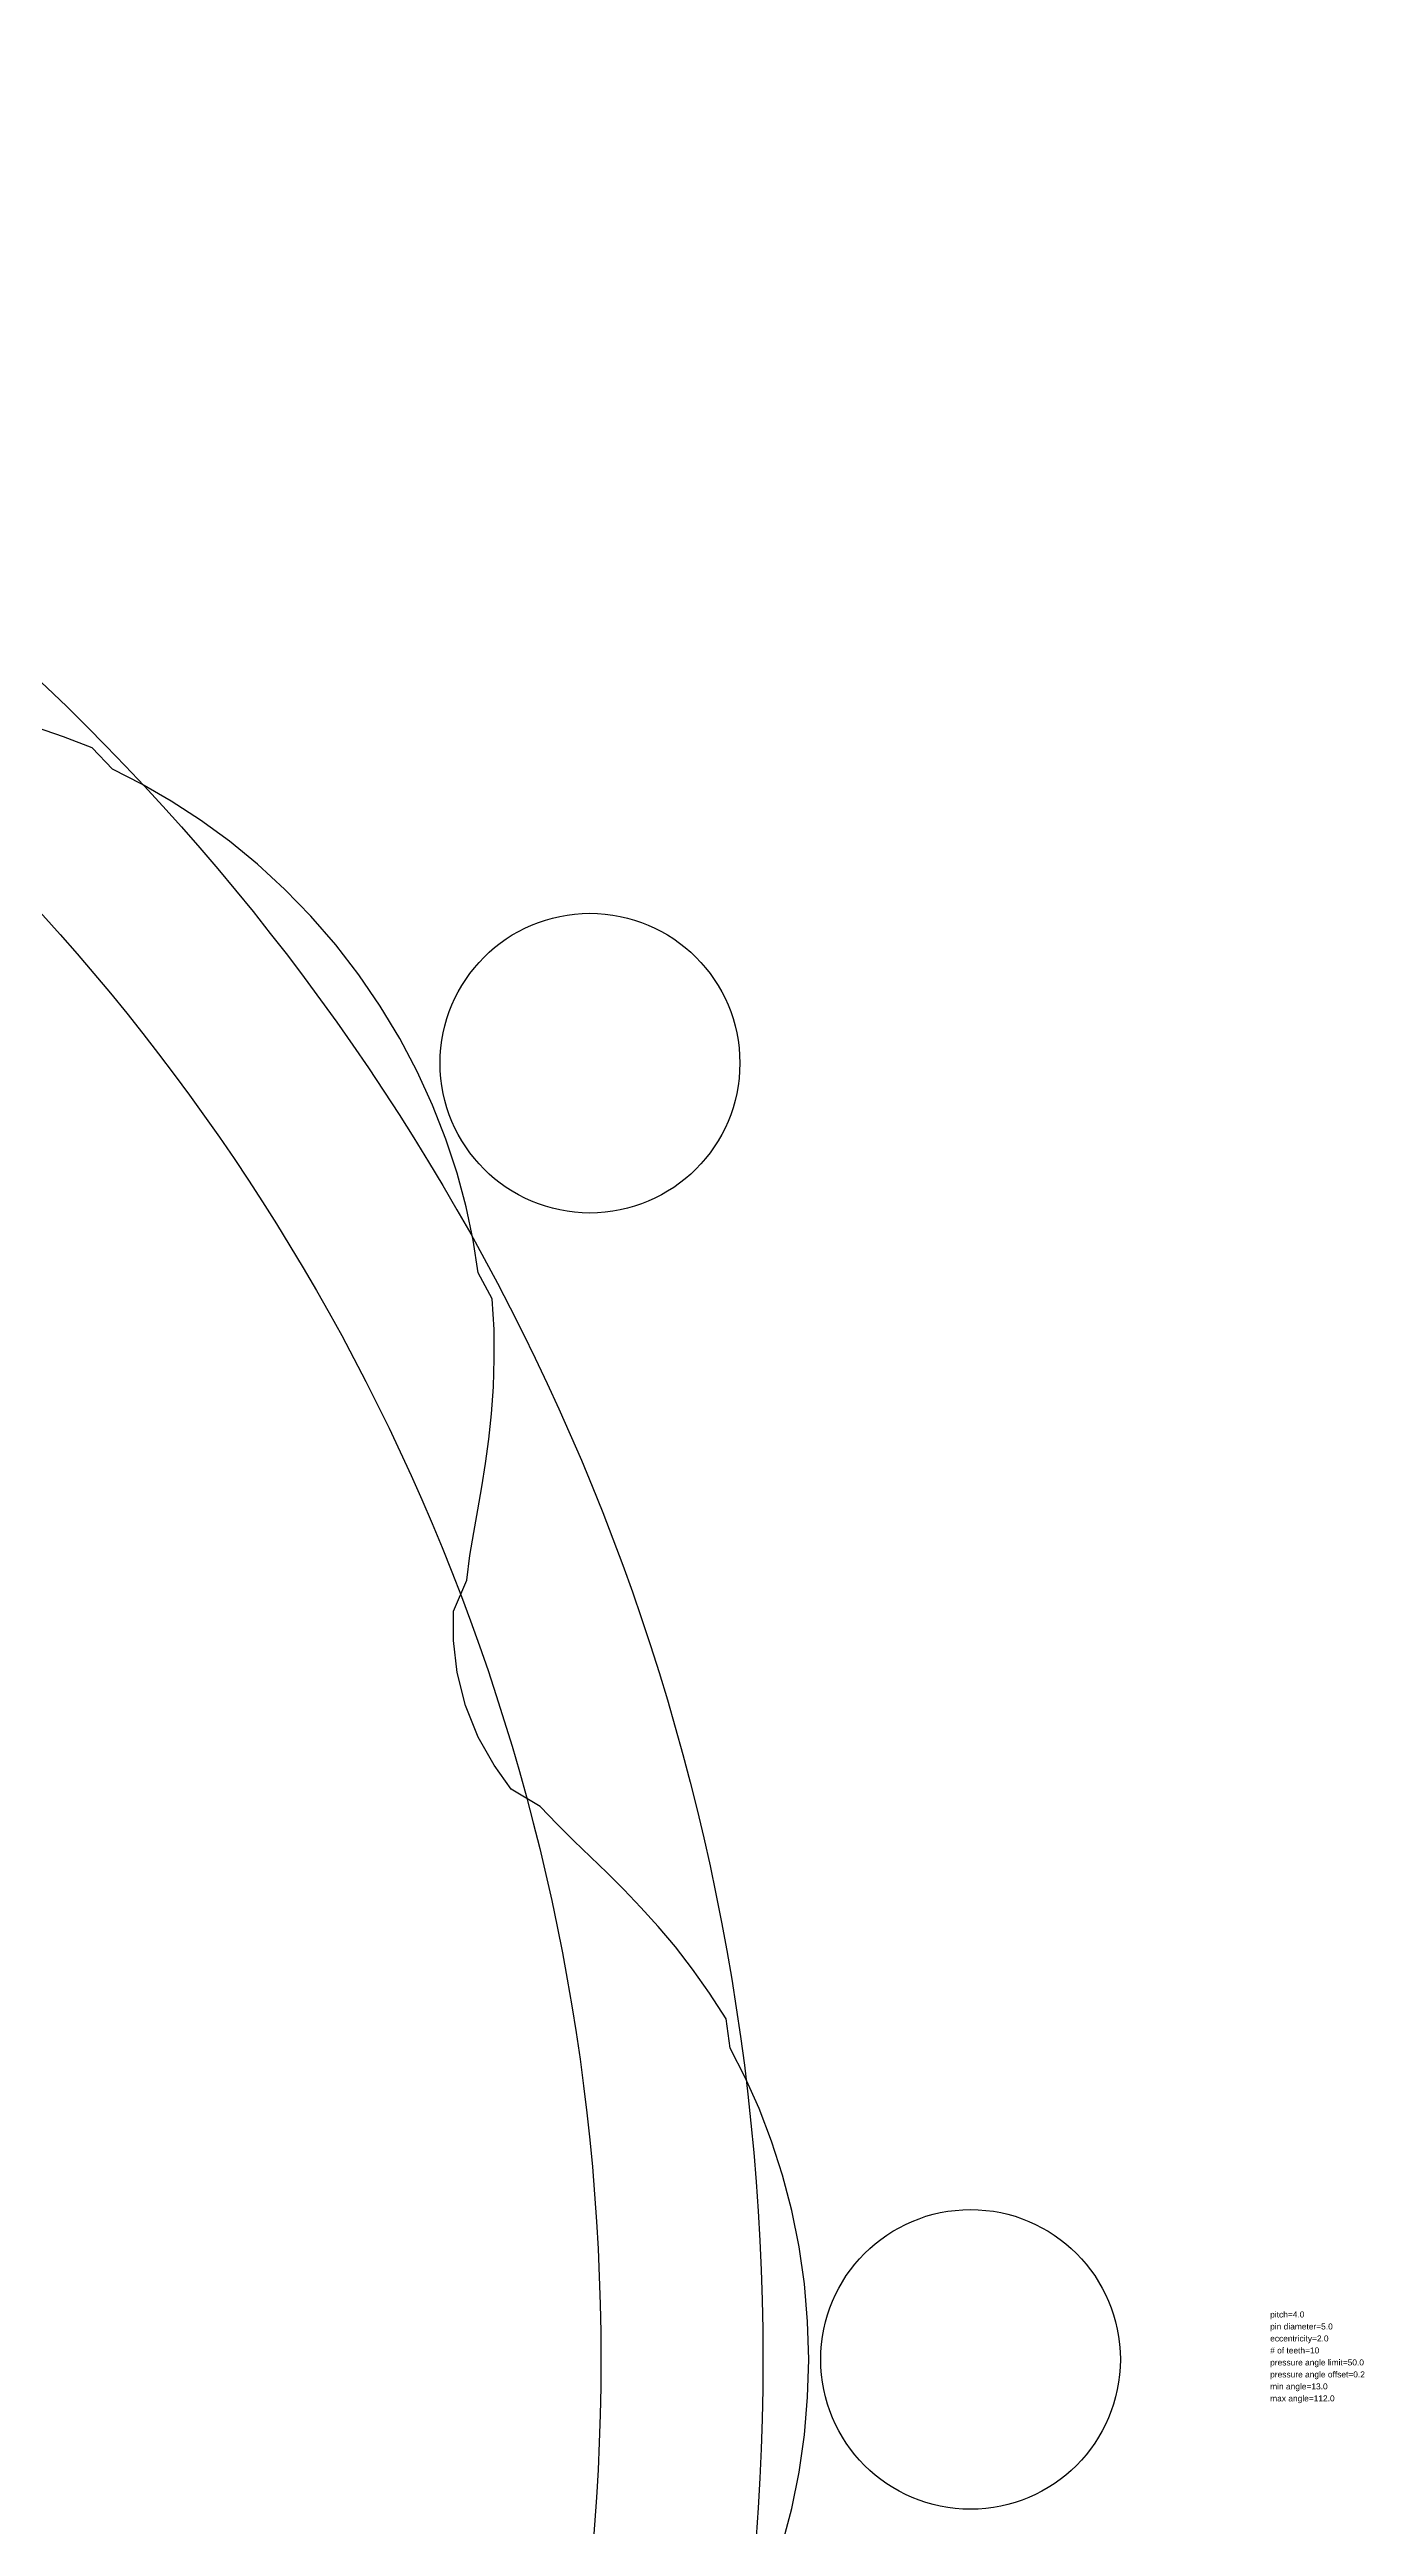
# Model space of a CAD drawing. Extents: x -41.3 to 46.6, y -42.1 to 42.1.
# Drawn here: x 24.63 to 46.57, y -2.79 to 38.54 of the extents above; entities that cross this region are included whole.
import ezdxf

# ---------------------------------------------------------------- set-up
doc = ezdxf.new("R2010")
doc.units = 0
for name, color, linetype in [('CAM', 1, 'continuous'), ('PRESSURE', 3, 'continuous'), ('ROLLER', 5, 'continuous'), ('TEXT', 2, 'continuous')]:
    doc.layers.add(name, color=color, linetype=linetype)
doc.styles.get("Standard").update_dxf_attribs({"font": 'ARIAL.TTF', "width": 40, "oblique": 50})

msp = doc.modelspace()

# ---------------------------------------------------------------- linework, layer by layer
at = {"layer": 'cam'}
for p, q in [((24.865, 27.072), (24.4, 27.229)), ((25.342, 26.885), (24.865, 27.072)), ((25.683, 26.529), (25.342, 26.885)), ((26.173, 26.281), (25.683, 26.529)), ((26.664, 25.998), (26.173, 26.281)), ((27.152, 25.68), (26.664, 25.998)), ((27.634, 25.328), (27.152, 25.68)), ((28.104, 24.943), (27.634, 25.328)), ((28.56, 24.525), (28.104, 24.943)), ((28.995, 24.077), (28.56, 24.525)), ((29.408, 23.601), (28.995, 24.077)), ((29.794, 23.1), (29.408, 23.601)), ((30.151, 22.578), (29.794, 23.1)), ((30.477, 22.038), (30.151, 22.578)), ((30.768, 21.485), (30.477, 22.038)), ((31.025, 20.923), (30.768, 21.485)), ((31.246, 20.357), (31.025, 20.923)), ((31.432, 19.79), (31.246, 20.357)), ((31.583, 19.227), (31.432, 19.79)), ((31.7, 18.673), (31.583, 19.227)), ((31.786, 18.13), (31.7, 18.673)), ((32.019, 17.696), (31.786, 18.13)), ((32.049, 17.185), (32.019, 17.696)), ((32.054, 16.694), (32.049, 17.185)), ((32.04, 16.225), (32.054, 16.694)), ((32.008, 15.778), (32.04, 16.225)), ((31.962, 15.352), (32.008, 15.778)), ((31.907, 14.946), (31.962, 15.352)), ((31.844, 14.556), (31.907, 14.946)), ((31.778, 14.176), (31.844, 14.556)), ((31.711, 13.798), (31.778, 14.176)), ((31.648, 13.411), (31.711, 13.798)), ((31.594, 13.002), (31.648, 13.411)), ((31.372, 12.486), (31.594, 13.002)), ((31.374, 11.995), (31.372, 12.486)), ((31.435, 11.461), (31.374, 11.995)), ((31.572, 10.908), (31.435, 11.461)), ((31.786, 10.381), (31.572, 10.908)), ((32.051, 9.912), (31.786, 10.381)), ((32.338, 9.514), (32.051, 9.912)), ((32.82, 9.227), (32.338, 9.514)), ((33.104, 8.928), (32.82, 9.227)), ((33.383, 8.652), (33.104, 8.928)), ((33.659, 8.386), (33.383, 8.652)), ((33.936, 8.117), (33.659, 8.386)), ((34.216, 7.838), (33.936, 8.117)), ((34.5, 7.542), (34.216, 7.838)), ((34.787, 7.225), (34.5, 7.542)), ((35.075, 6.882), (34.787, 7.225)), ((35.363, 6.511), (35.075, 6.882)), ((35.647, 6.111), (35.363, 6.511)), ((35.923, 5.68), (35.647, 6.111)), ((35.99, 5.191), (35.923, 5.68)), ((36.24, 4.702), (35.99, 5.191)), ((36.471, 4.184), (36.24, 4.702)), ((36.679, 3.64), (36.471, 4.184)), ((36.862, 3.073), (36.679, 3.64)), ((37.016, 2.484), (36.862, 3.073)), ((37.139, 1.879), (37.016, 2.484)), ((37.228, 1.26), (37.139, 1.879)), ((37.282, 0.632), (37.228, 1.26)), ((37.3, 0), (37.282, 0.632)), ((37.282, -0.632), (37.3, 0)), ((37.228, -1.26), (37.282, -0.632)), ((37.139, -1.879), (37.228, -1.26)), ((37.016, -2.484), (37.139, -1.879)), ((36.862, -3.073), (37.016, -2.484))]:
    msp.add_line(p, q, dxfattribs=at)
at = {"layer": 'pressure'}
for radius in [38.536, 35.832]:
    msp.add_circle((-2, 0), radius, dxfattribs=at)
at = {"layer": 'roller'}
for centre in [(33.65, 21.626), (40, 0)]:
    msp.add_circle(centre, 2.5, dxfattribs=at)

# ---------------------------------------------------------------- texts
at = {"layer": 'text'}
for s, p in [('pitch=4.0', (45, 0.7)), ('pin diameter=5.0', (45, 0.5)), ('# of teeth=10', (45, 0.1)), ('eccentricity=2.0', (45, 0.3)), ('pressure angle limit=50.0', (45, -0.1)), ('pressure angle offset=0.2', (45, -0.3)), ('min angle=13.0', (45, -0.5)), ('max angle=112.0', (45, -0.7))]:
    msp.add_text(s, height=0.1, dxfattribs=at).set_placement(p)

doc.saveas('drawing.dxf')
